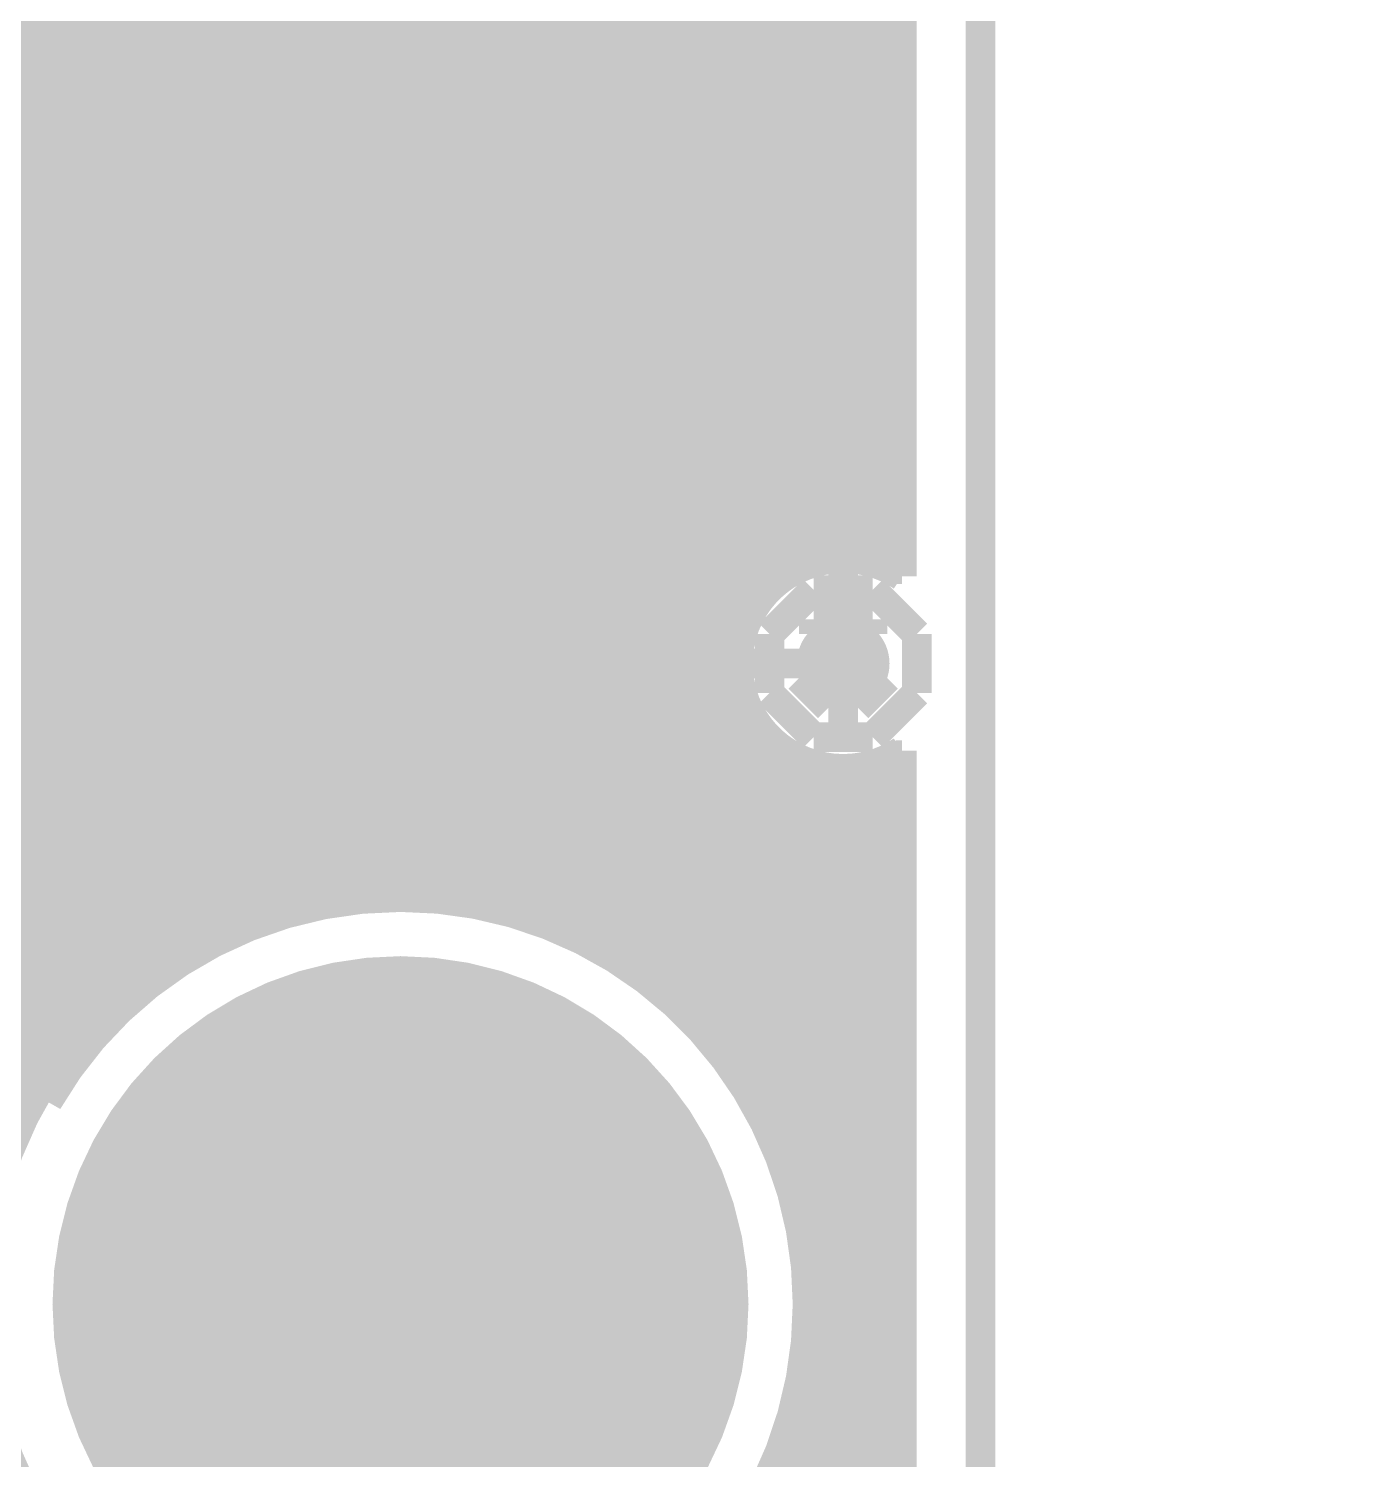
# Model space of a CAD drawing. Extents: x -5 to 157, y -120 to 103.
# Drawn here: x 36.79 to 48.25, y -13.34 to -1 of the extents above; entities that cross this region are included whole.
import ezdxf

# ---------------------------------------------------------------- set-up
doc = ezdxf.new("R2010")
doc.units = 0
doc.header["$MEASUREMENT"] = 0
doc.layers.get('0').update_dxf_attribs({"linetype": 'CONTINUOUS'})
for name, color, linetype in [('22-304-2_BOT', 7, 'CONTINUOUS'), ('22-304-2_DRD', 7, 'CONTINUOUS'), ('22-304-2_DRL', 2, 'CONTINUOUS'), ('22-304-2_IN1', 4, 'CONTINUOUS'), ('22-304-2_IN2', 3, 'CONTINUOUS'), ('22-304-2_SMB', 5, 'CONTINUOUS'), ('22-304-2_SMT', 10, 'CONTINUOUS'), ('22-304-2_SPB', 14, 'CONTINUOUS'), ('22-304-2_SSB', 12, 'CONTINUOUS'), ('22-304-2_TOP', 13, 'CONTINUOUS'), ('THRUHOLE_TAP', 7, 'CONTINUOUS')]:
    doc.layers.add(name, color=color, linetype=linetype)

# ---------------------------------------------------------------- blocks, each defined once
blk = doc.blocks.new('ROUND_1')
at = {"const_width": 2.99974}
blk.add_lwpolyline([(-1.49987, 0, 1), (1.49987, 0, 1)], format="xyb", close=True, dxfattribs=at)
blk = doc.blocks.new('ROUND_39')
at = {"const_width": 0.40005}
blk.add_lwpolyline([(-0.200024, 0, 1), (0.200024, 0, 1)], format="xyb", close=True, dxfattribs=at)
blk = doc.blocks.new('RECTANGLE_47')
blk.add_solid([(0.4064, 0.4826), (0.4064, -0.4826), (-0.4064, 0.4826), (-0.4064, -0.4826)])
blk = doc.blocks.new('ROUND_83')
at = {"const_width": 1.6002}
blk.add_lwpolyline([(-0.8001, 0, 1), (0.8001, 0, 1)], format="xyb", close=True, dxfattribs=at)
blk = doc.blocks.new('ROUND_88')
at = {"const_width": 0.10033}
blk.add_lwpolyline([(-0.050164, 0, 1), (0.050164, 0, 1)], format="xyb", close=True, dxfattribs=at)
blk = doc.blocks.new('ROUND_42')
at = {"const_width": 0.40005}
blk.add_lwpolyline([(-0.200024, 0, 1), (0.200024, 0, 1)], format="xyb", close=True, dxfattribs=at)
blk = doc.blocks.new('ROUND_80')
at = {"const_width": 0.10033}
blk.add_lwpolyline([(-0.050164, 0, 1), (0.050164, 0, 1)], format="xyb", close=True, dxfattribs=at)

msp = doc.modelspace()

# ---------------------------------------------------------------- linework, layer by layer
at = {"layer": '22-304-2_BOT'}
for points, const_width in [([(43.815, -6.477), (43.815, 17.272), (43.942, 17.399), (43.942, 29.21), (44.196, 29.464)], 0.254), ([(43.18, 14.72184), (43.18, -5.8293)], 0.254), ([(43.0022, 14.54404), (43.0022, -6.07314)], 0.254), ([(42.7736, 14.31544), (42.7736, -7.83844)], 0.254), ([(42.545, 14.08684), (42.545, -7.69366)], 0.254), ([(42.3164, 13.85824), (42.3164, -7.56666)], 0.254), ([(42.0878, 13.62964), (42.0878, -7.4549)], 0.254), ([(41.8592, 13.40104), (41.8592, -7.35584)], 0.254), ([(41.6306, 13.17244), (41.6306, -7.27202)], 0.254), ([(40.513, 10.033), (37.5412, 7.0612), (37.5412, -4.445)], 0.635), ([(40.513, 10.033), (37.5412, 7.0612), (37.5412, -4.445)], 0.635), ([(41.402, 9.85012), (41.402, -3.4544)], 0.254), ([(41.1734, 9.4107), (41.1734, -3.4544)], 0.254), ([(40.9448, 9.23544), (40.9448, -3.4544)], 0.254), ([(40.7162, 9.0678), (40.7162, -3.4544)], 0.254), ([(40.4876, 8.8392), (40.4876, -3.4544)], 0.254), ([(40.259, 8.6106), (40.259, -3.4544)], 0.254), ([(40.0304, 8.382), (40.0304, -3.4544)], 0.254), ([(39.8018, 8.1534), (39.8018, -3.4544)], 0.254), ([(39.5732, 7.9248), (39.5732, -3.4544)], 0.254), ([(39.3446, 7.6962), (39.3446, -3.4544)], 0.254), ([(39.116, 7.4676), (39.116, -3.4544)], 0.254), ([(38.8874, 7.239), (38.8874, -3.4544)], 0.254), ([(36.7157, 7.0612), (36.7157, -3.4544)], 0.254), ([(38.6588, 7.0104), (38.6588, -3.4544)], 0.254), ([(38.4302, 6.7818), (38.4302, -3.4544)], 0.254), ([(38.3667, 6.7183), (38.3667, -3.4544)], 0.254), ([(38.3667, 6.7183), (38.3667, -3.4544)], 0.254), ([(36.7157, -0.9906), (34.57702, -0.9906)], 0.254), ([(43.18, -0.9906), (38.3667, -0.9906)], 0.254), ([(36.7157, -1.2192), (34.34842, -1.2192)], 0.254), ([(43.18, -1.2192), (38.3667, -1.2192)], 0.254), ([(36.7157, -1.4478), (33.71342, -1.4478)], 0.254), ([(43.18, -1.4478), (38.3667, -1.4478)], 0.254), ([(36.7157, -1.6764), (35.8394, -1.6764)], 0.254), ([(43.18, -1.6764), (38.3667, -1.6764)], 0.254), ([(36.7157, -1.905), (36.2077, -1.905)], 0.254), ([(43.18, -1.905), (38.3667, -1.905)], 0.254), ([(36.7157, -2.1336), (36.37026, -2.1336)], 0.254), ([(43.18, -2.1336), (38.3667, -2.1336)], 0.254), ([(36.7157, -2.3622), (36.449, -2.3622)], 0.254), ([(43.18, -2.3622), (38.3667, -2.3622)], 0.254), ([(36.7157, -2.5908), (36.46678, -2.5908)], 0.254), ([(43.18, -2.5908), (38.3667, -2.5908)], 0.254), ([(36.7157, -2.8194), (36.4236, -2.8194)], 0.254), ([(43.18, -2.8194), (38.3667, -2.8194)], 0.254), ([(36.7157, -3.048), (36.31184, -3.048)], 0.254), ([(43.18, -3.048), (38.3667, -3.048)], 0.254), ([(36.7157, -3.2766), (36.09086, -3.2766)], 0.254), ([(43.18, -3.2766), (38.3667, -3.2766)], 0.254), ([(36.7157, -3.4544), (36.6268, -3.4544)], 0.254), ([(38.4556, -3.4544), (38.3794, -3.4544)], 0.254), ([(39.8018, -3.4544), (38.4556, -3.4544)], 0.254), ([(40.2082, -3.4544), (39.8018, -3.4544)], 0.254), ([(41.6306, -3.4544), (41.6306, -5.4356), (40.2082, -5.4356)], 0.254), ([(41.6306, -3.4544), (40.2082, -3.4544)], 0.254), ([(40.7162, -3.5179), (40.7162, -4.445)], 0.381), ([(43.18, -3.5052), (41.6306, -3.5052)], 0.254), ([(43.18, -3.7338), (41.6306, -3.7338)], 0.254), ([(43.18, -3.9624), (41.6306, -3.9624)], 0.254), ([(43.18, -4.191), (41.6306, -4.191)], 0.254), ([(39.2938, -4.445), (37.5412, -4.445)], 0.635), ([(41.783, -4.445), (40.7162, -4.445)], 0.635), ([(41.5671, -4.445), (40.7162, -4.445)], 0.381), ([(40.7162, -5.3721), (40.7162, -4.445)], 0.381), ([(43.18, -4.4196), (41.6306, -4.4196)], 0.254), ([(43.18, -4.6482), (41.6306, -4.6482)], 0.254), ([(43.18, -4.8768), (41.6306, -4.8768)], 0.254), ([(43.18, -5.1054), (41.6306, -5.1054)], 0.254), ([(43.18, -5.334), (41.6306, -5.334)], 0.254), ([(36.7538, -5.4356), (36.7538, -6.8072)], 0.254), ([(37.0332, -5.4356), (36.7538, -5.4356)], 0.254), ([(36.83, -5.4356), (36.83, -8.13054)], 0.254), ([(38.3794, -5.4356), (37.0332, -5.4356)], 0.254), ([(37.0586, -5.4356), (37.0586, -7.95528)], 0.254), ([(37.2872, -5.4356), (37.2872, -7.7978)], 0.254), ([(37.5158, -5.4356), (37.5158, -7.6581)], 0.254), ([(37.7444, -5.4356), (37.7444, -7.53618)], 0.254), ([(37.973, -5.4356), (37.973, -7.42696)], 0.254), ([(38.2016, -5.4356), (38.2016, -7.33298)], 0.254), ([(38.4556, -5.4356), (38.3794, -5.4356)], 0.254), ([(38.4302, -5.4356), (38.4302, -7.2517)], 0.254), ([(39.8018, -5.4356), (38.4556, -5.4356)], 0.254), ([(38.6588, -5.4356), (38.6588, -7.18058)], 0.254), ([(38.8874, -5.4356), (38.8874, -7.12216)], 0.254), ([(39.116, -5.4356), (39.116, -7.07644)], 0.254), ([(39.3446, -5.4356), (39.3446, -7.04088)], 0.254), ([(39.5732, -5.4356), (39.5732, -7.01548)], 0.254), ([(40.2082, -5.4356), (39.8018, -5.4356)], 0.254), ([(39.8018, -5.4356), (39.8018, -7.00278)], 0.254), ([(40.0304, -5.4356), (40.0304, -6.9977)], 0.254), ([(40.259, -5.4356), (40.259, -7.00532)], 0.254), ([(40.4876, -5.4356), (40.4876, -7.0231)], 0.254), ([(40.7162, -5.4356), (40.7162, -7.0485)], 0.254), ([(40.9448, -5.4356), (40.9448, -7.08914)], 0.254), ([(41.1734, -5.4356), (41.1734, -7.1374)], 0.254), ([(41.402, -5.4356), (41.402, -7.19836)], 0.254), ([(43.18, -5.5626), (36.7538, -5.5626)], 0.254), ([(43.18, -5.7912), (36.7538, -5.7912)], 0.254), ([(43.03014, -6.0198), (36.7538, -6.0198)], 0.254), ([(42.93616, -6.2484), (36.7538, -6.2484)], 0.254), ([(42.90822, -6.477), (36.7538, -6.477)], 0.254), ([(42.93616, -6.7056), (36.7538, -6.7056)], 0.254), ([(43.0022, -6.88086), (43.0022, -7.99846)], 0.254), ([(43.03014, -6.9342), (36.7411, -6.9342)], 0.254), ([(38.72738, -7.1628), (36.64458, -7.1628)], 0.254), ([(43.22064, -7.1628), (41.26992, -7.1628)], 0.254), ([(43.2308, -7.17042), (43.2308, -8.18134)], 0.254), ([(38.05682, -7.3914), (36.43122, -7.3914)], 0.254), ([(43.815, -7.3914), (41.94302, -7.3914)], 0.254), ([(43.4594, -7.31266), (43.4594, -8.38708)], 0.254), ([(43.688, -7.37616), (43.688, -8.62076)], 0.254), ([(43.815, -7.38378), (43.815, -8.76554)], 0.254), ([(37.58438, -7.62), (36.33216, -7.62)], 0.254), ([(43.815, -7.62), (42.41546, -7.62)], 0.254), ([(37.211, -7.8486), (36.26866, -7.8486)], 0.254), ([(43.815, -7.8486), (42.78884, -7.8486)], 0.254), ([(36.89604, -8.0772), (36.12642, -8.0772)], 0.254), ([(43.815, -8.0772), (43.10126, -8.0772)], 0.254), ([(43.815, -8.3058), (43.3705, -8.3058)], 0.254), ([(43.815, -8.5344), (43.60672, -8.5344)], 0.254)]:
    msp.add_lwpolyline(points, dxfattribs=dict(at, const_width=const_width))
at = {"layer": '22-304-2_BOT', "const_width": 0.254}
for points in [[(43.18, -5.8293, 0.2014867), (42.90795, -6.477)], [(42.90822, -6.477, 0.4142136), (43.815, -7.38378)], [(36.56838, -7.25678, 0.1989124), (36.7546, -6.8072)], [(36.56838, -7.25678, 0.1989124), (36.7546, -6.8072)], [(39.99992, -6.9977, 0.4142136), (34.99866, -11.99896)], [(43.815, -8.76554, 0.2204018), (39.99992, -6.99798)], [(34.99866, -11.99896, 0.4142136), (39.99992, -17.00022)]]:
    msp.add_lwpolyline(points, format="xyb", dxfattribs=at)
at = {"layer": '22-304-2_DRD', "const_width": 0.254}
for points in [[(44.99864, -115.99926), (44.99864, 25.99944), (48.00092, 28.99918), (86.79942, 28.99918), (89.79916, 25.99944), (89.79916, -31.0007), (92.7989, -34.00044), (136.79932, -34.00044), (139.79906, -31.0007), (139.79906, 58.0009), (136.79932, 61.00064), (115.30076, 61.00064), (107.29976, 68.9991), (107.29976, 94.99854), (99.29876, 102.99954), (35.49904, 102.99954), (27.50058, 94.99854), (27.50058, 68.9991), (19.49958, 61.00064), (-1.99898, 61.00064), (-4.99872, 58.0009), (-4.99872, -2.99974), (18.00098, -25.99944), (18.00098, -115.99926)], [(41.529, -3.81), (41.148, -4.191)], [(42.037, -3.81), (41.529, -3.81)], [(42.418, -4.191), (42.037, -3.81)], [(41.529, -4.064), (41.529, -4.191)], [(41.656, -4.064), (41.529, -4.064)], [(41.656, -4.191), (41.656, -4.064)], [(41.91, -4.064), (41.91, -4.191)], [(42.037, -4.064), (41.91, -4.064)], [(42.037, -4.191), (42.037, -4.064)], [(41.148, -4.191), (41.148, -4.699)], [(41.529, -4.191), (41.656, -4.191)], [(41.91, -4.191), (42.037, -4.191)], [(42.418, -4.699), (42.418, -4.191)], [(41.656, -4.826), (41.402, -4.572)], [(42.164, -4.572), (41.91, -4.826)], [(41.148, -4.699), (41.529, -5.08)], [(42.037, -5.08), (42.418, -4.699)], [(41.91, -4.826), (41.656, -4.826)], [(41.529, -5.08), (42.037, -5.08)], [(43.561, -5.842), (43.18, -6.223)], [(44.069, -5.842), (43.561, -5.842)], [(44.45, -6.223), (44.069, -5.842)], [(43.561, -6.096), (43.561, -6.223)], [(43.688, -6.096), (43.561, -6.096)], [(43.688, -6.223), (43.688, -6.096)], [(43.942, -6.096), (43.942, -6.223)], [(44.069, -6.096), (43.942, -6.096)], [(44.069, -6.223), (44.069, -6.096)], [(43.18, -6.223), (43.18, -6.731)], [(43.561, -6.223), (43.688, -6.223)], [(43.942, -6.223), (44.069, -6.223)], [(44.45, -6.731), (44.45, -6.223)], [(43.688, -6.858), (43.434, -6.604)], [(44.196, -6.604), (43.942, -6.858)], [(43.18, -6.731), (43.561, -7.112)], [(44.069, -7.112), (44.45, -6.731)], [(43.942, -6.858), (43.688, -6.858)], [(43.561, -7.112), (44.069, -7.112)], [(41.26992, -10.72896), (38.72992, -13.26896)], [(41.26992, -13.26896), (38.72992, -10.72896)]]:
    msp.add_lwpolyline(points, dxfattribs=at)
at = {"layer": '22-304-2_DRL', "const_width": 0.254}
msp.add_lwpolyline([(44.99864, -115.99926), (44.99864, 25.99944), (48.00092, 28.99918), (86.79942, 28.99918), (89.79916, 25.99944), (89.79916, -31.0007), (92.7989, -34.00044), (136.79932, -34.00044), (139.79906, -31.0007), (139.79906, 58.0009), (136.79932, 61.00064), (115.30076, 61.00064), (107.29976, 68.9991), (107.29976, 94.99854), (99.29876, 102.99954), (35.49904, 102.99954), (27.50058, 94.99854), (27.50058, 68.9991), (19.49958, 61.00064), (-1.99898, 61.00064), (-4.99872, 58.0009), (-4.99872, -2.99974), (18.00098, -25.99944), (18.00098, -115.99926)], dxfattribs=at)
at = {"layer": '22-304-2_IN1', "const_width": 0.254}
for points in [[(44.2722, 9.7028), (44.2722, -5.69214)], [(44.0436, 9.4742), (44.0436, -5.59816)], [(43.815, 9.2456), (43.815, -5.57022)], [(43.5864, 9.017), (43.5864, -5.59816)], [(36.957, 8.8646), (36.957, -1.27)], [(43.3578, 8.7884), (43.3578, -5.69214)], [(37.1856, 8.636), (37.1856, -9.906)], [(43.1292, 8.5598), (43.1292, -5.88264)], [(37.4142, 8.4074), (37.4142, -9.62914)], [(42.9006, 8.3312), (42.9006, -10.02792)], [(37.6428, 8.20166), (37.6428, -9.40054)], [(42.672, 8.15848), (42.672, -4.26212)], [(37.8714, 8.09752), (37.8714, -9.21004)], [(38.1, 8.0645), (38.1, -9.05002)], [(38.3286, 8.0645), (38.3286, -8.9154)], [(38.5572, 8.0645), (38.5572, -8.8011)], [(38.7858, 8.0645), (38.7858, -8.70966)], [(39.0144, 8.0645), (39.0144, -8.63346)], [(39.243, 8.0645), (39.243, -8.57504)], [(39.4716, 8.0645), (39.4716, -8.53186)], [(39.7002, 8.0645), (39.7002, -8.50392)], [(39.9288, 8.0645), (39.9288, -8.49122)], [(40.1574, 8.0645), (40.1574, -8.4963)], [(40.386, 8.0645), (40.386, -8.51408)], [(40.6146, 8.0645), (40.6146, -8.5471)], [(40.8432, 8.0645), (40.8432, -8.59536)], [(41.0718, 8.0645), (41.0718, -3.88112)], [(41.3004, 8.0645), (41.3004, -3.67538)], [(41.529, 8.0645), (41.529, -3.57378)], [(41.7576, 8.0645), (41.7576, -3.53822)], [(41.9862, 8.0645), (41.9862, -3.56108)], [(42.2148, 8.0645), (42.2148, -3.64744)], [(42.4434, 8.0772), (42.4434, -3.8227)], [(44.323, 3.302), (44.323, -5.72516)], [(44.323, -1.0922), (36.9316, -1.0922)], [(36.957, -1.27), (36.957, -10.25398)], [(44.323, -1.3208), (36.957, -1.3208)], [(44.323, -1.5494), (36.957, -1.5494)], [(44.323, -1.778), (36.957, -1.778)], [(44.323, -2.0066), (36.957, -2.0066)], [(44.323, -2.2352), (36.957, -2.2352)], [(44.323, -2.4638), (36.957, -2.4638)], [(44.323, -2.6924), (36.957, -2.6924)], [(44.323, -2.921), (36.957, -2.921)], [(44.323, -3.1496), (36.957, -3.1496)], [(44.323, -3.3782), (36.957, -3.3782)], [(41.43502, -3.6068), (36.957, -3.6068)], [(44.323, -3.6068), (42.13098, -3.6068)], [(41.1099, -3.8354), (36.957, -3.8354)], [(44.323, -3.8354), (42.4561, -3.8354)], [(40.96004, -4.064), (36.957, -4.064)], [(44.323, -4.064), (42.60596, -4.064)], [(40.88892, -4.2926), (36.957, -4.2926)], [(44.323, -4.2926), (42.67708, -4.2926)], [(40.87876, -4.5212), (36.957, -4.5212)], [(44.323, -4.5212), (42.68724, -4.5212)], [(42.672, -4.62788), (42.672, -9.72566)], [(40.92702, -4.7498), (36.957, -4.7498)], [(44.323, -4.7498), (42.63644, -4.7498)], [(41.04894, -4.9784), (36.957, -4.9784)], [(41.0718, -5.00888), (41.0718, -8.65886)], [(44.323, -4.9784), (42.51706, -4.9784)], [(42.4434, -5.0673), (42.4434, -9.48182)], [(41.29024, -5.207), (36.957, -5.207)], [(41.3004, -5.21208), (41.3004, -8.74268)], [(42.2148, -5.24256), (42.2148, -9.27862)], [(44.323, -5.207), (42.27576, -5.207)], [(41.529, -5.31622), (41.529, -8.84174)], [(41.7576, -5.35178), (41.7576, -8.96366)], [(41.9862, -5.32892), (41.9862, -9.10844)], [(44.323, -5.4356), (36.957, -5.4356)], [(43.41114, -5.6642), (36.957, -5.6642)], [(44.323, -5.6642), (44.21886, -5.6642)], [(43.11904, -5.8928), (36.957, -5.8928)], [(42.97934, -6.1214), (36.957, -6.1214)], [(42.91584, -6.35), (36.957, -6.35)], [(42.9133, -6.5786), (36.957, -6.5786)], [(42.96918, -6.8072), (36.957, -6.8072)], [(43.09872, -7.0358), (36.957, -7.0358)], [(43.1292, -7.07136), (43.1292, -10.414)], [(43.36288, -7.2644), (36.957, -7.2644)], [(43.3578, -7.26186), (43.3578, -10.9855)], [(44.323, -7.2644), (44.26712, -7.2644)], [(44.2722, -7.26186), (44.2722, -115.2398)], [(44.323, -7.22884), (44.323, -115.189)], [(43.5864, -7.35584), (43.5864, -80.4672)], [(43.815, -7.38378), (43.815, -80.6323)], [(44.0436, -7.35584), (44.0436, -81.0006)], [(44.323, -7.493), (36.957, -7.493)], [(44.323, -7.7216), (36.957, -7.7216)], [(44.323, -7.9502), (36.957, -7.9502)], [(44.323, -8.1788), (36.957, -8.1788)], [(44.323, -8.4074), (36.957, -8.4074)], [(39.00424, -8.636), (36.957, -8.636)], [(44.323, -8.636), (40.99306, -8.636)], [(38.42512, -8.8646), (36.957, -8.8646)], [(44.323, -8.8646), (41.57218, -8.8646)], [(38.0365, -9.0932), (36.957, -9.0932)], [(44.323, -9.0932), (41.96334, -9.0932)], [(37.73424, -9.3218), (36.957, -9.3218)], [(44.323, -9.3218), (42.2656, -9.3218)], [(37.48786, -9.5504), (36.957, -9.5504)], [(44.323, -9.5504), (42.50944, -9.5504)], [(37.28466, -9.779), (36.957, -9.779)], [(44.323, -9.779), (42.71518, -9.779)], [(37.11194, -10.0076), (36.957, -10.0076)], [(44.323, -10.0076), (42.88536, -10.0076)], [(44.323, -10.2362), (43.03268, -10.2362)], [(44.323, -10.4648), (43.1546, -10.4648)], [(44.323, -10.6934), (43.25366, -10.6934)], [(44.323, -10.922), (43.33748, -10.922)], [(44.323, -11.1506), (43.40352, -11.1506)], [(44.323, -11.3792), (43.45178, -11.3792)], [(44.323, -11.6078), (43.4848, -11.6078)], [(44.323, -11.8364), (43.50258, -11.8364)], [(44.323, -12.065), (43.50766, -12.065)], [(44.323, -12.2936), (43.49496, -12.2936)], [(44.323, -12.5222), (43.46702, -12.5222)], [(44.323, -12.7508), (43.42638, -12.7508)], [(43.3578, -13.01496), (43.3578, -80.38846)], [(44.323, -12.9794), (43.36796, -12.9794)], [(44.323, -13.208), (43.29176, -13.208)], [(44.323, -13.4366), (43.20032, -13.4366)]]:
    msp.add_lwpolyline(points, dxfattribs=at)
for points in [[(36.957, -1.27, 0.4142136), (36.322, -0.635)], [(41.783, -3.53822, 0.4142136), (40.87622, -4.445)], [(42.68978, -4.445, 0.4142136), (41.783, -3.53822)], [(40.87622, -4.445, 0.4142136), (41.783, -5.35178)], [(41.783, -5.35178, 0.4142136), (42.68978, -4.445)], [(43.815, -5.57022, 0.4142136), (42.90822, -6.477)], [(44.323, -5.72516, 0.1496559), (43.815, -5.56963)], [(42.90822, -6.477, 0.4142136), (43.815, -7.38378)], [(43.815, -7.38378, 0.149656), (44.32267, -7.22835)], [(39.99992, -8.49122, 0.2687334), (36.957, -10.25398)], [(43.50766, -11.99896, 0.4142136), (39.99992, -8.49122)], [(39.99992, -15.5067, 0.4142136), (43.50766, -11.99896)]]:
    msp.add_lwpolyline(points, format="xyb", dxfattribs=at)
at = {"layer": '22-304-2_IN2'}
for points, const_width in [([(37.0586, 33.07334), (37.0586, -9.87806)], 0.254), ([(37.973, 33.0962), (37.973, -8.9916)], 0.254), ([(37.2872, 33.03524), (37.2872, -9.59358)], 0.254), ([(37.5158, 33.02762), (37.5158, -9.35736)], 0.254), ([(37.7444, 33.04794), (37.7444, -9.15924)], 0.254), ([(36.83, 32.0802), (36.83, -10.23874)], 0.254), ([(38.2016, 31.72714), (38.2016, -8.84936)], 0.254), ([(38.4302, 31.31058), (38.4302, -8.72998)], 0.254), ([(38.6588, 31.04896), (38.6588, -8.63092)], 0.254), ([(38.8874, 30.86354), (38.8874, -8.5471)], 0.254), ([(39.116, 30.72892), (39.116, -8.4836)], 0.254), ([(39.3446, 30.6324), (39.3446, -8.4328)], 0.254), ([(43.4594, 28.75026), (43.4594, -5.51434)], 0.254), ([(43.688, 28.57246), (43.688, -5.45846)], 0.254), ([(43.815, 26.289), (43.815, -5.45084)], 0.254), ([(41.6306, 15.13332), (41.6306, -8.76046)], 0.254), ([(41.8592, 15.13332), (41.8592, -8.88492)], 0.254), ([(42.0878, 15.13332), (42.0878, -9.03478)], 0.254), ([(42.3164, 15.13332), (42.3164, -9.21004)], 0.254), ([(42.545, 15.13332), (42.545, -9.41578)], 0.254), ([(42.7736, 15.13332), (42.7736, -9.6647)], 0.254), ([(43.0022, 15.13332), (43.0022, -5.84962)], 0.254), ([(43.2308, 15.13332), (43.2308, -5.63372)], 0.254), ([(39.5732, 9.62152), (39.5732, -8.39724)], 0.254), ([(41.402, 9.51992), (41.402, -8.65632)], 0.254), ([(39.8018, 9.29386), (39.8018, -8.37946)], 0.254), ([(41.1734, 9.24814), (41.1734, -8.56742)], 0.254), ([(40.0304, 9.12622), (40.0304, -8.37438)], 0.254), ([(40.259, 9.03732), (40.259, -8.382)], 0.254), ([(40.4876, 9.00684), (40.4876, -8.40486)], 0.254), ([(40.7162, 9.02716), (40.7162, -8.4455)], 0.254), ([(40.9448, 9.10082), (40.9448, -8.49884)], 0.254), ([(39.99992, -11.99896), (39.99992, -24.13), (18.415, -24.13), (0, -5.715), (0, 0)], 1.27), ([(43.815, -0.9906), (32.75076, -0.9906)], 0.254), ([(43.815, -1.2192), (32.66948, -1.2192)], 0.254), ([(43.815, -1.4478), (32.512, -1.4478)], 0.254), ([(43.815, -1.6764), (36.11372, -1.6764)], 0.254), ([(43.815, -1.905), (36.36518, -1.905)], 0.254), ([(43.815, -2.1336), (36.50234, -2.1336)], 0.254), ([(43.815, -2.3622), (36.57092, -2.3622)], 0.254), ([(43.815, -2.5908), (36.58362, -2.5908)], 0.254), ([(43.815, -2.8194), (36.54806, -2.8194)], 0.254), ([(43.815, -3.048), (36.45154, -3.048)], 0.254), ([(43.815, -3.2766), (36.27374, -3.2766)], 0.254), ([(43.815, -3.5052), (35.90798, -3.5052)], 0.254), ([(43.815, -3.7338), (26.75128, -3.7338)], 0.254), ([(43.815, -3.9624), (26.87066, -3.9624)], 0.254), ([(43.815, -4.191), (26.92654, -4.191)], 0.254), ([(43.815, -4.4196), (26.92908, -4.4196)], 0.254), ([(43.815, -4.6482), (26.87828, -4.6482)], 0.254), ([(43.815, -4.8768), (26.76906, -4.8768)], 0.254), ([(43.815, -5.1054), (26.82494, -5.1054)], 0.254), ([(43.815, -5.334), (26.9113, -5.334)], 0.254), ([(43.34764, -5.5626), (26.94178, -5.5626)], 0.254), ([(43.05046, -5.7912), (26.91892, -5.7912)], 0.254), ([(42.89552, -6.0198), (26.84272, -6.0198)], 0.254), ([(42.81424, -6.2484), (26.6954, -6.2484)], 0.254), ([(42.78884, -6.477), (35.57778, -6.477)], 0.254), ([(42.81424, -6.7056), (36.09086, -6.7056)], 0.254), ([(42.89552, -6.9342), (36.29406, -6.9342)], 0.254), ([(43.0022, -7.10184), (43.0022, -9.96442)], 0.254), ([(43.05046, -7.1628), (36.40328, -7.1628)], 0.254), ([(43.34764, -7.3914), (36.45408, -7.3914)], 0.254), ([(43.2308, -7.32028), (43.2308, -10.35304)], 0.254), ([(43.4594, -7.43966), (43.4594, -10.91184)], 0.254), ([(43.688, -7.49554), (43.688, -80.38846)], 0.254), ([(43.815, -7.50316), (43.815, -80.47228)], 0.254), ([(43.815, -7.62), (36.45154, -7.62)], 0.254), ([(43.815, -7.8486), (36.39566, -7.8486)], 0.254), ([(43.815, -8.0772), (36.27628, -8.0772)], 0.254), ([(43.815, -8.3058), (36.05784, -8.3058)], 0.254), ([(38.93058, -8.5344), (22.43582, -8.5344)], 0.254), ([(43.815, -8.5344), (41.06672, -8.5344)], 0.254), ([(38.36416, -8.763), (9.37514, -8.763)], 0.254), ([(43.815, -8.763), (41.63314, -8.763)], 0.254), ([(37.97554, -8.9916), (9.28624, -8.9916)], 0.254), ([(43.815, -8.9916), (42.0243, -8.9916)], 0.254), ([(37.67074, -9.2202), (16.03248, -9.2202)], 0.254), ([(43.815, -9.2202), (42.3291, -9.2202)], 0.254), ([(37.42182, -9.4488), (16.36014, -9.4488)], 0.254), ([(43.815, -9.4488), (42.57548, -9.4488)], 0.254), ([(37.21354, -9.6774), (27.4447, -9.6774)], 0.254), ([(43.815, -9.6774), (42.78376, -9.6774)], 0.254), ([(37.03828, -9.906), (27.8638, -9.906)], 0.254), ([(43.815, -9.906), (42.95902, -9.906)], 0.254), ([(36.89096, -10.1346), (28.0543, -10.1346)], 0.254), ([(43.815, -10.1346), (43.10888, -10.1346)], 0.254), ([(36.76396, -10.3632), (28.15844, -10.3632)], 0.254), ([(43.815, -10.3632), (43.23588, -10.3632)], 0.254), ([(43.815, -10.5918), (43.34002, -10.5918)], 0.254), ([(43.815, -10.8204), (43.42892, -10.8204)], 0.254), ([(43.815, -11.049), (43.50004, -11.049)], 0.254), ([(43.815, -11.2776), (43.55338, -11.2776)], 0.254), ([(22.9997, -114.00028), (39.03472, -114.00028), (41.57472, -111.46028), (41.57472, -106.9848), (40.005, -105.41), (40.005, -71.755), (41.275, -70.485), (41.275, -61.595), (40.005, -60.325), (40.005, -24.13508), (39.99992, -24.13), (39.99992, -11.99896)], 1.27), ([(43.815, -11.5062), (43.59148, -11.5062)], 0.254), ([(43.815, -11.7348), (43.61688, -11.7348)], 0.254), ([(43.815, -11.9634), (43.6245, -11.9634)], 0.254), ([(43.815, -12.192), (43.61942, -12.192)], 0.254), ([(43.815, -12.4206), (43.60164, -12.4206)], 0.254), ([(43.815, -12.6492), (43.56608, -12.6492)], 0.254), ([(43.815, -12.8778), (43.51782, -12.8778)], 0.254), ([(43.815, -13.1064), (43.45178, -13.1064)], 0.254), ([(43.4594, -13.08608), (43.4594, -80.29194)], 0.254), ([(43.815, -13.335), (43.3705, -13.335)], 0.254)]:
    msp.add_lwpolyline(points, dxfattribs=dict(at, const_width=const_width))
at = {"layer": '22-304-2_IN2', "const_width": 0.254}
for points in [[(43.815, -5.45084, 0.4142136), (42.78884, -6.477)], [(42.78884, -6.477, 0.4142136), (43.815, -7.50316)], [(39.99992, -8.37438, 0.4142136), (36.37534, -11.99896)], [(43.62704, -11.99896, 0.4142136), (39.99992, -8.37184)], [(36.3728, -11.99896, 0.3135558), (38.73754, -15.40002)], [(41.2623, -15.40002, 0.3135557), (43.62704, -11.99896)]]:
    msp.add_lwpolyline(points, format="xyb", dxfattribs=at)
at = {"layer": '22-304-2_SSB', "const_width": 0.1524}
for points in [[(36.40836, -2.72542), (36.46932, -2.89306), (36.82492, -2.89306), (36.88334, -2.72542), (36.88334, -2.04724), (36.82492, -1.87706), (36.46932, -1.87706), (36.40836, -2.04724)], [(38.2905, -5.2705), (35.3695, -5.2705), (35.3695, -3.6322), (38.2905, -3.6322), (38.2905, -5.2705)], [(38.5445, -3.6195), (41.4655, -3.6195), (41.4655, -5.2578), (38.5445, -5.2578), (38.5445, -3.6195)], [(36.88334, -6.70306), (36.88334, -5.68706), (37.00272, -5.85724)], [(39.24808, -6.54558), (39.36746, -6.3754), (39.42588, -6.20776), (39.42588, -5.8674), (39.36746, -5.69976), (39.24808, -5.52958), (39.1287, -5.52958), (39.01186, -5.69976), (38.9509, -5.8674), (38.9509, -6.20776), (39.01186, -6.3754), (39.1287, -6.54558), (39.24808, -6.54558)], [(39.7891, -6.20776), (40.26408, -6.20776), (40.02786, -5.52958), (39.90848, -5.52958), (39.90848, -6.54558)], [(40.6273, -6.3754), (40.68826, -6.54558), (41.04386, -6.54558), (41.10228, -6.3754), (41.10228, -5.69976), (41.04386, -5.52958), (40.68826, -5.52958), (40.6273, -5.69976)], [(37.48532, -6.70306), (37.89934, -6.70306), (37.89934, -5.68706)], [(36.76396, -6.70306), (37.00272, -6.70306)]]:
    msp.add_lwpolyline(points, dxfattribs=at)
at = {"layer": '22-304-2_TOP', "const_width": 0.254}
for points in [[(43.815, 9.3726), (43.815, -5.57022)], [(43.688, 9.2456), (43.688, -5.57784)], [(43.4594, 9.017), (43.4594, -5.64134)], [(43.2308, 8.7884), (43.2308, -5.78104)], [(43.0022, 8.5598), (43.0022, -5.842)], [(42.7736, 8.3312), (42.7736, -5.842)], [(42.545, 8.1026), (42.545, -5.842)], [(42.3164, 7.874), (42.3164, -5.842)], [(42.0878, 7.6454), (42.0878, -5.842)], [(41.8592, 7.4168), (41.8592, -5.842)], [(41.6306, 7.1882), (41.6306, -5.842)], [(41.402, 6.9596), (41.402, -5.842)], [(41.1734, 6.731), (41.1734, -5.842)], [(40.9448, 6.5024), (40.9448, -5.842)], [(40.7162, 6.2738), (40.7162, -5.842)], [(40.4876, 6.0452), (40.4876, -5.842)], [(40.259, 5.8166), (40.259, -5.842)], [(40.0304, 5.588), (40.0304, -5.842)], [(39.8018, 5.3594), (39.8018, -5.842)], [(39.5732, 5.1308), (39.5732, -5.842)], [(39.3446, 4.9022), (39.3446, -5.842)], [(39.116, 4.6736), (39.116, -5.842)], [(38.8874, 4.445), (38.8874, -5.842)], [(38.6588, 4.2164), (38.6588, -5.842)], [(38.4302, 3.9878), (38.4302, -5.842)], [(38.2016, 3.7592), (38.2016, -5.842)], [(37.973, 3.5306), (37.973, -5.842)], [(37.7444, 3.302), (37.7444, -5.842)], [(37.5158, 3.0734), (37.5158, -5.842)], [(37.2872, 2.8448), (37.2872, -5.842)], [(37.0586, 2.6162), (37.0586, -5.842)], [(36.83, 2.44348), (36.83, -5.842)], [(43.815, -0.9906), (32.62884, -0.9906)], [(43.815, -1.2192), (32.53486, -1.2192)], [(43.815, -1.4478), (32.34436, -1.4478)], [(43.815, -1.6764), (35.8394, -1.6764)], [(43.815, -1.905), (36.2077, -1.905)], [(43.815, -2.1336), (36.37026, -2.1336)], [(43.815, -2.3622), (36.449, -2.3622)], [(43.815, -2.5908), (36.46678, -2.5908)], [(43.815, -2.8194), (36.4236, -2.8194)], [(43.815, -3.048), (36.31184, -3.048)], [(43.815, -3.2766), (36.09086, -3.2766)], [(43.815, -3.5052), (26.31186, -3.5052)], [(43.815, -3.7338), (26.60142, -3.7338)], [(43.815, -3.9624), (26.74366, -3.9624)], [(43.815, -4.191), (26.80716, -4.191)], [(43.815, -4.4196), (26.8097, -4.4196)], [(43.815, -4.6482), (26.75382, -4.6482)], [(43.815, -4.8768), (26.62174, -4.8768)], [(43.815, -5.1054), (26.68778, -5.1054)], [(43.815, -5.334), (26.78938, -5.334)], [(43.815, -5.5626), (26.8224, -5.5626)], [(43.22064, -5.7912), (26.797, -5.7912)], [(43.1673, -5.842), (26.7843, -5.842)], [(21.971, -7.62), (23.114, -6.477), (43.815, -6.477)], [(38.94074, -7.112), (36.25596, -7.112)], [(36.83, -7.112), (36.83, -8.13054)], [(37.0586, -7.112), (37.0586, -7.95528)], [(37.2872, -7.112), (37.2872, -7.7978)], [(37.5158, -7.112), (37.5158, -7.6581)], [(37.7444, -7.112), (37.7444, -7.53618)], [(37.973, -7.112), (37.973, -7.42696)], [(38.2016, -7.112), (38.2016, -7.33298)], [(38.4302, -7.112), (38.4302, -7.2517)], [(38.6588, -7.112), (38.6588, -7.18058)], [(38.72738, -7.1628), (36.27882, -7.1628)], [(38.05682, -7.3914), (36.3347, -7.3914)], [(37.58438, -7.62), (36.33216, -7.62)], [(37.211, -7.8486), (36.26866, -7.8486)], [(36.89604, -8.0772), (36.12642, -8.0772)]]:
    msp.add_lwpolyline(points, dxfattribs=at)
for points in [[(43.815, -5.57022, 0.2014867), (43.16749, -5.84219)], [(38.94074, -7.112, 0.3529949), (34.99866, -11.99896)], [(34.99866, -11.99896, 0.4142136), (39.99992, -17.00022)]]:
    msp.add_lwpolyline(points, format="xyb", dxfattribs=at)

# ---------------------------------------------------------------- block references
at = {"layer": '22-304-2_BOT'}
for name, p in [('RECTANGLE_47', (37.5412, -4.445)), ('RECTANGLE_47', (39.2938, -4.445)), ('RECTANGLE_47', (40.7162, -4.445)), ('ROUND_39', (41.783, -4.445)), ('ROUND_39', (43.815, -6.477)), ('ROUND_1', (39.99992, -11.99896))]:
    msp.add_blockref(name, p, dxfattribs=at)
at = {"layer": '22-304-2_DRL'}
for name, p in [('ROUND_88', (41.783, -4.445)), ('ROUND_88', (43.815, -6.477)), ('ROUND_83', (39.99992, -11.99896))]:
    msp.add_blockref(name, p, dxfattribs=at)
at = {"layer": '22-304-2_IN1'}
for name, p in [('ROUND_42', (41.783, -4.445)), ('ROUND_42', (43.815, -6.477)), ('ROUND_1', (39.99992, -11.99896))]:
    msp.add_blockref(name, p, dxfattribs=at)
at = {"layer": '22-304-2_IN2'}
for name, p in [('ROUND_42', (41.783, -4.445)), ('ROUND_42', (43.815, -6.477)), ('ROUND_1', (39.99992, -11.99896))]:
    msp.add_blockref(name, p, dxfattribs=at)
at = {"layer": '22-304-2_SMB'}
for name, p in [('RECTANGLE_47', (37.5412, -4.445)), ('RECTANGLE_47', (39.2938, -4.445)), ('RECTANGLE_47', (40.7162, -4.445)), ('ROUND_1', (39.99992, -11.99896))]:
    msp.add_blockref(name, p, dxfattribs=at)
at = {"layer": '22-304-2_SMT'}
msp.add_blockref('ROUND_1', (39.99992, -11.99896), dxfattribs=at)
at = {"layer": '22-304-2_SPB'}
for p in [(37.5412, -4.445), (39.2938, -4.445), (40.7162, -4.445)]:
    msp.add_blockref('RECTANGLE_47', p, dxfattribs=at)
at = {"layer": '22-304-2_TOP'}
for name, p in [('ROUND_39', (41.783, -4.445)), ('ROUND_39', (43.815, -6.477)), ('ROUND_1', (39.99992, -11.99896))]:
    msp.add_blockref(name, p, dxfattribs=at)
at = {"layer": 'THRUHOLE_TAP'}
for name, p in [('ROUND_80', (41.783, -4.445)), ('ROUND_80', (43.815, -6.477)), ('ROUND_83', (39.99992, -11.99896))]:
    msp.add_blockref(name, p, dxfattribs=at)

doc.saveas('drawing.dxf')
